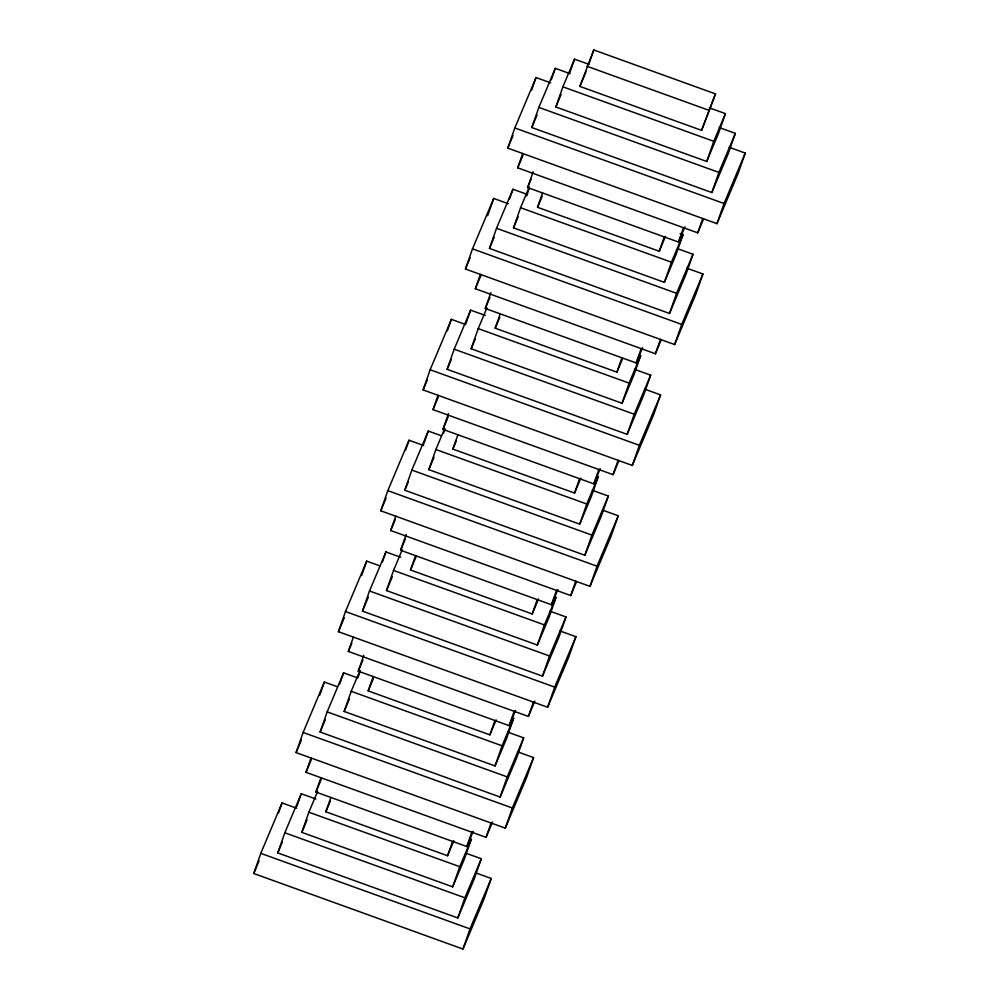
<?xml version="1.0" encoding="UTF-8"?>
<svg xmlns="http://www.w3.org/2000/svg" width="999" height="999" viewBox="0 0 999 999"><rect width="100%" height="100%" fill="white"/><g stroke="black" fill="none" stroke-linecap="round" stroke-linejoin="round"><path stroke-width="1.5" d="M476.598 873.201L491.233 878.483L484.178 898.638L462.962 949.05L253.746 873.501L260.801 853.346L282.018 802.934L296.641 808.216M517.47 751.772L533.566 757.592L526.51 777.734L505.294 828.146L296.079 752.597L303.134 732.454L324.35 682.03L337.525 686.788M559.815 630.881L575.911 636.688L568.843 656.842L547.639 707.255L338.424 631.705L345.479 611.55L366.695 561.138L379.857 565.884M603.608 510.501L618.244 515.784L611.188 535.939L589.972 586.351L380.756 510.801L387.812 490.659L409.028 440.234L423.663 445.517M644.492 389.086L660.576 394.892L653.521 415.047L632.305 465.459L423.089 389.91L430.157 369.755L451.361 319.343L464.535 324.088M686.825 268.182L702.921 273.988L695.866 294.143L674.65 344.555L465.434 269.006L472.49 248.851L493.706 198.439L508.329 203.721M729.158 147.278L745.254 153.097L738.199 173.239L716.982 223.664L507.767 148.114L514.822 127.959L536.038 77.547L550.674 82.83M278.484 813.011L282.018 802.934M319.817 694.992L324.35 682.03M361.65 575.524L366.695 561.138M405.507 450.312L409.028 440.234M447.34 330.856L451.361 319.343M487.662 215.709L493.706 198.439M531.505 90.497L536.038 77.547M466.67 853.471L481.306 858.753L474.25 878.908L457.829 917.944L277.772 852.921L284.827 832.779L301.261 793.73L315.896 799.025M492.507 822.015L486.051 837.349L306.006 772.327L311.039 757.941M507.542 732.042L523.651 737.861L516.595 758.004L500.162 797.052L320.117 732.03L327.173 711.875L343.594 672.839L356.768 677.597M534.84 701.111L528.384 716.445L348.339 651.435L353.384 637.037M549.887 611.138L565.983 616.957L558.928 637.112L542.494 676.148L362.45 611.126L369.505 590.983L385.939 551.935L400.574 557.217M576.598 581.605L570.729 595.554L390.671 530.531L395.716 516.146M592.22 490.247L608.329 496.053L601.273 516.208L584.84 555.257L404.795 490.234L411.85 470.079L428.271 431.044L441.446 435.801M618.93 460.714L613.061 474.65L433.017 409.64L438.049 395.242M634.565 369.343L650.661 375.162L643.606 395.317L627.172 434.353L447.127 369.33L454.183 349.188L470.616 310.14L485.252 315.422M661.263 339.81L655.406 353.758L475.349 288.736L480.394 274.338M678.358 248.976L692.994 254.258L685.938 274.413L669.517 313.461L489.46 248.439L496.515 228.284L512.949 189.248L527.584 194.53M703.608 218.918L697.739 232.854L517.694 167.832L522.727 153.446M719.23 127.547L735.339 133.367L728.283 153.521L711.85 192.557L531.805 127.535L538.861 107.392L555.294 68.344L569.929 73.626M296.728 806.692L301.261 793.73M339.573 684.352L343.594 672.839M382.405 562.012L385.939 551.935M423.738 443.993L428.271 431.044M465.571 324.538L470.616 310.14M509.428 199.313L512.949 189.248M551.261 79.858L555.294 68.344M452.684 886.85L459.752 866.695L471.391 839.023L464.335 859.177L452.684 886.85L301.81 832.354L308.866 812.212L317.595 791.458M473.201 831.33L466.808 846.553L315.921 792.057L320.954 777.672M495.029 765.946L502.085 745.803L513.723 718.131L506.668 738.273L495.029 765.946L344.143 711.463L351.198 691.308L359.94 670.554M515.546 710.426L509.14 725.649L358.254 671.166L363.798 655.332M537.362 645.054L544.418 624.899L556.068 597.227L549.013 617.382L537.362 645.054L386.488 590.559L393.544 570.417L402.272 549.662M557.879 589.535L551.473 604.745L400.599 550.262L406.143 534.428M579.707 524.15L586.763 504.008L598.401 476.336L591.346 496.478L579.707 524.15L428.821 469.667L435.876 449.513L444.605 428.758M600.224 468.631L593.818 483.853L442.932 429.37L448.476 413.536M622.04 403.259L629.095 383.104L640.746 355.432L633.691 375.587L622.04 403.259L471.153 348.763L478.209 328.621L486.95 307.867M642.557 347.739L636.151 362.949L485.277 308.466L490.821 292.632M680.157 233.479L683.079 234.528L676.023 254.683L664.385 282.355L513.498 227.872L520.554 207.717L529.283 186.963M684.902 226.835L678.496 242.058L527.609 187.562L533.154 171.741M709.302 107.817L725.424 113.636L718.356 133.791L706.718 161.463L555.831 106.968L562.887 86.826L574.537 59.153L589.185 64.436M357.804 678.034L360.327 670.829M443.494 433.354L445.005 429.033M526.648 195.879L529.17 188.686M569.492 73.539L574.537 59.153M453.846 840.796L447.552 855.743L325.836 811.787L330.881 797.402M496.178 719.904L489.897 734.852L368.181 690.896L373.214 676.498M538.523 599L532.23 613.948L410.514 569.992L415.559 555.594M580.856 478.109L574.575 493.044L452.847 449.088L457.892 434.702M622.627 358.566L616.907 372.152L495.192 328.196L500.237 313.798M665.534 236.313L659.24 251.248L537.524 207.293L542.569 192.907M579.87 86.401L593.781 49.95L715.496 93.906L701.585 130.357L579.87 86.401L586.151 71.453M589.248 62.9L593.781 49.95M447.552 855.743L452.597 841.345M489.897 734.852L494.93 720.454M532.23 613.948L537.275 599.55M574.575 493.044L579.607 478.658M616.907 372.152L621.952 357.754M659.24 251.248L664.285 236.863M701.585 130.357L715.496 93.906M466.808 846.553L471.84 832.155M509.14 725.649L514.185 711.251M551.473 604.745L556.518 590.359M593.818 483.853L598.851 469.455M636.151 362.949L641.196 348.564M664.385 282.355L671.44 262.2L683.079 234.528M678.496 242.058L683.528 227.66M706.718 161.463L713.773 141.309L725.424 113.636M457.829 917.944L464.885 897.801L481.306 858.753M486.051 837.349L491.083 822.951M500.162 797.052L507.217 776.897L523.651 737.861M528.384 716.445L533.429 702.06M542.494 676.148L549.55 656.006L565.983 616.957M570.729 595.554L575.761 581.156M584.84 555.257L591.895 535.102L608.329 496.053M613.061 474.65L618.106 460.264M627.172 434.353L634.228 414.21L650.661 375.162M655.406 353.758L660.439 339.36M669.517 313.461L676.573 293.306L692.994 254.258M697.739 232.854L702.784 218.469M711.85 192.557L718.905 172.415L735.339 133.367M462.962 949.05L470.017 928.895L491.233 878.483M505.294 828.146L512.35 808.004L533.566 757.592M547.639 707.255L554.695 687.1L575.911 636.688M589.972 586.351L597.027 566.208L618.244 515.784M632.305 465.459L639.36 445.304L660.576 394.892M674.65 344.555L681.705 324.413L702.921 273.988M716.982 223.664L724.038 203.509L745.254 153.097M507.767 148.114L513.074 135.502M465.434 269.006L470.142 257.804M531.805 127.535L537.087 114.985M423.089 389.91L427.222 380.107M517.694 167.832L522.976 155.282M489.46 248.439L494.155 237.287M380.756 510.801L386.064 498.201M475.349 288.736L481.218 274.787M555.831 106.968L561.076 94.518M447.127 369.33L451.236 359.578M338.424 631.705L344.318 617.694M433.017 409.64L438.299 397.09M527.609 187.562L531.106 179.271M513.498 227.872L518.156 216.795M404.795 490.234L408.304 481.868M296.079 752.597L301.386 739.997M390.671 530.531L395.367 519.38M485.277 308.466L489.935 297.402M471.153 348.763L475.237 339.086M362.45 611.126L368.319 597.19M253.746 873.501L259.053 860.888M348.339 651.435L351.86 643.069M442.932 429.37L448.176 416.908M537.524 207.293L542.095 196.428M428.821 469.667L434.066 457.205M320.117 732.03L325.399 719.48M306.006 772.327L311.276 759.777M400.599 550.262L405.257 539.198M495.192 328.196L499.762 317.332M386.488 590.559L392.307 576.723M277.772 852.921L282.467 841.77M358.254 671.166L362.912 660.089M452.847 449.088L456.281 440.946M344.143 711.463L349.388 699.013M315.921 792.057L321.154 779.607M410.514 569.992L416.233 556.406M301.81 832.354L307.043 819.904M368.181 690.896L373.326 678.671M325.836 811.787L330.407 800.923M586.925 66.246L708.641 110.202M562.887 86.826L713.773 141.309M538.861 107.392L718.905 172.415M514.822 127.959L724.038 203.509M520.554 207.717L671.44 262.2M496.515 228.284L676.573 293.306M472.49 248.851L681.705 324.413M478.209 328.621L629.095 383.104M454.183 349.188L634.228 414.21M430.157 369.755L639.36 445.304M435.876 449.513L586.763 504.008M411.85 470.079L591.895 535.102M387.812 490.659L597.027 566.208M393.544 570.417L544.418 624.899M369.505 590.983L549.55 656.006M345.479 611.55L554.695 687.1M351.198 691.308L502.085 745.803M327.173 711.875L507.217 776.897M303.134 732.454L512.35 808.004M308.866 812.212L459.752 866.695M284.827 832.779L464.885 897.801M260.801 853.346L470.017 928.895"/></g></svg>
